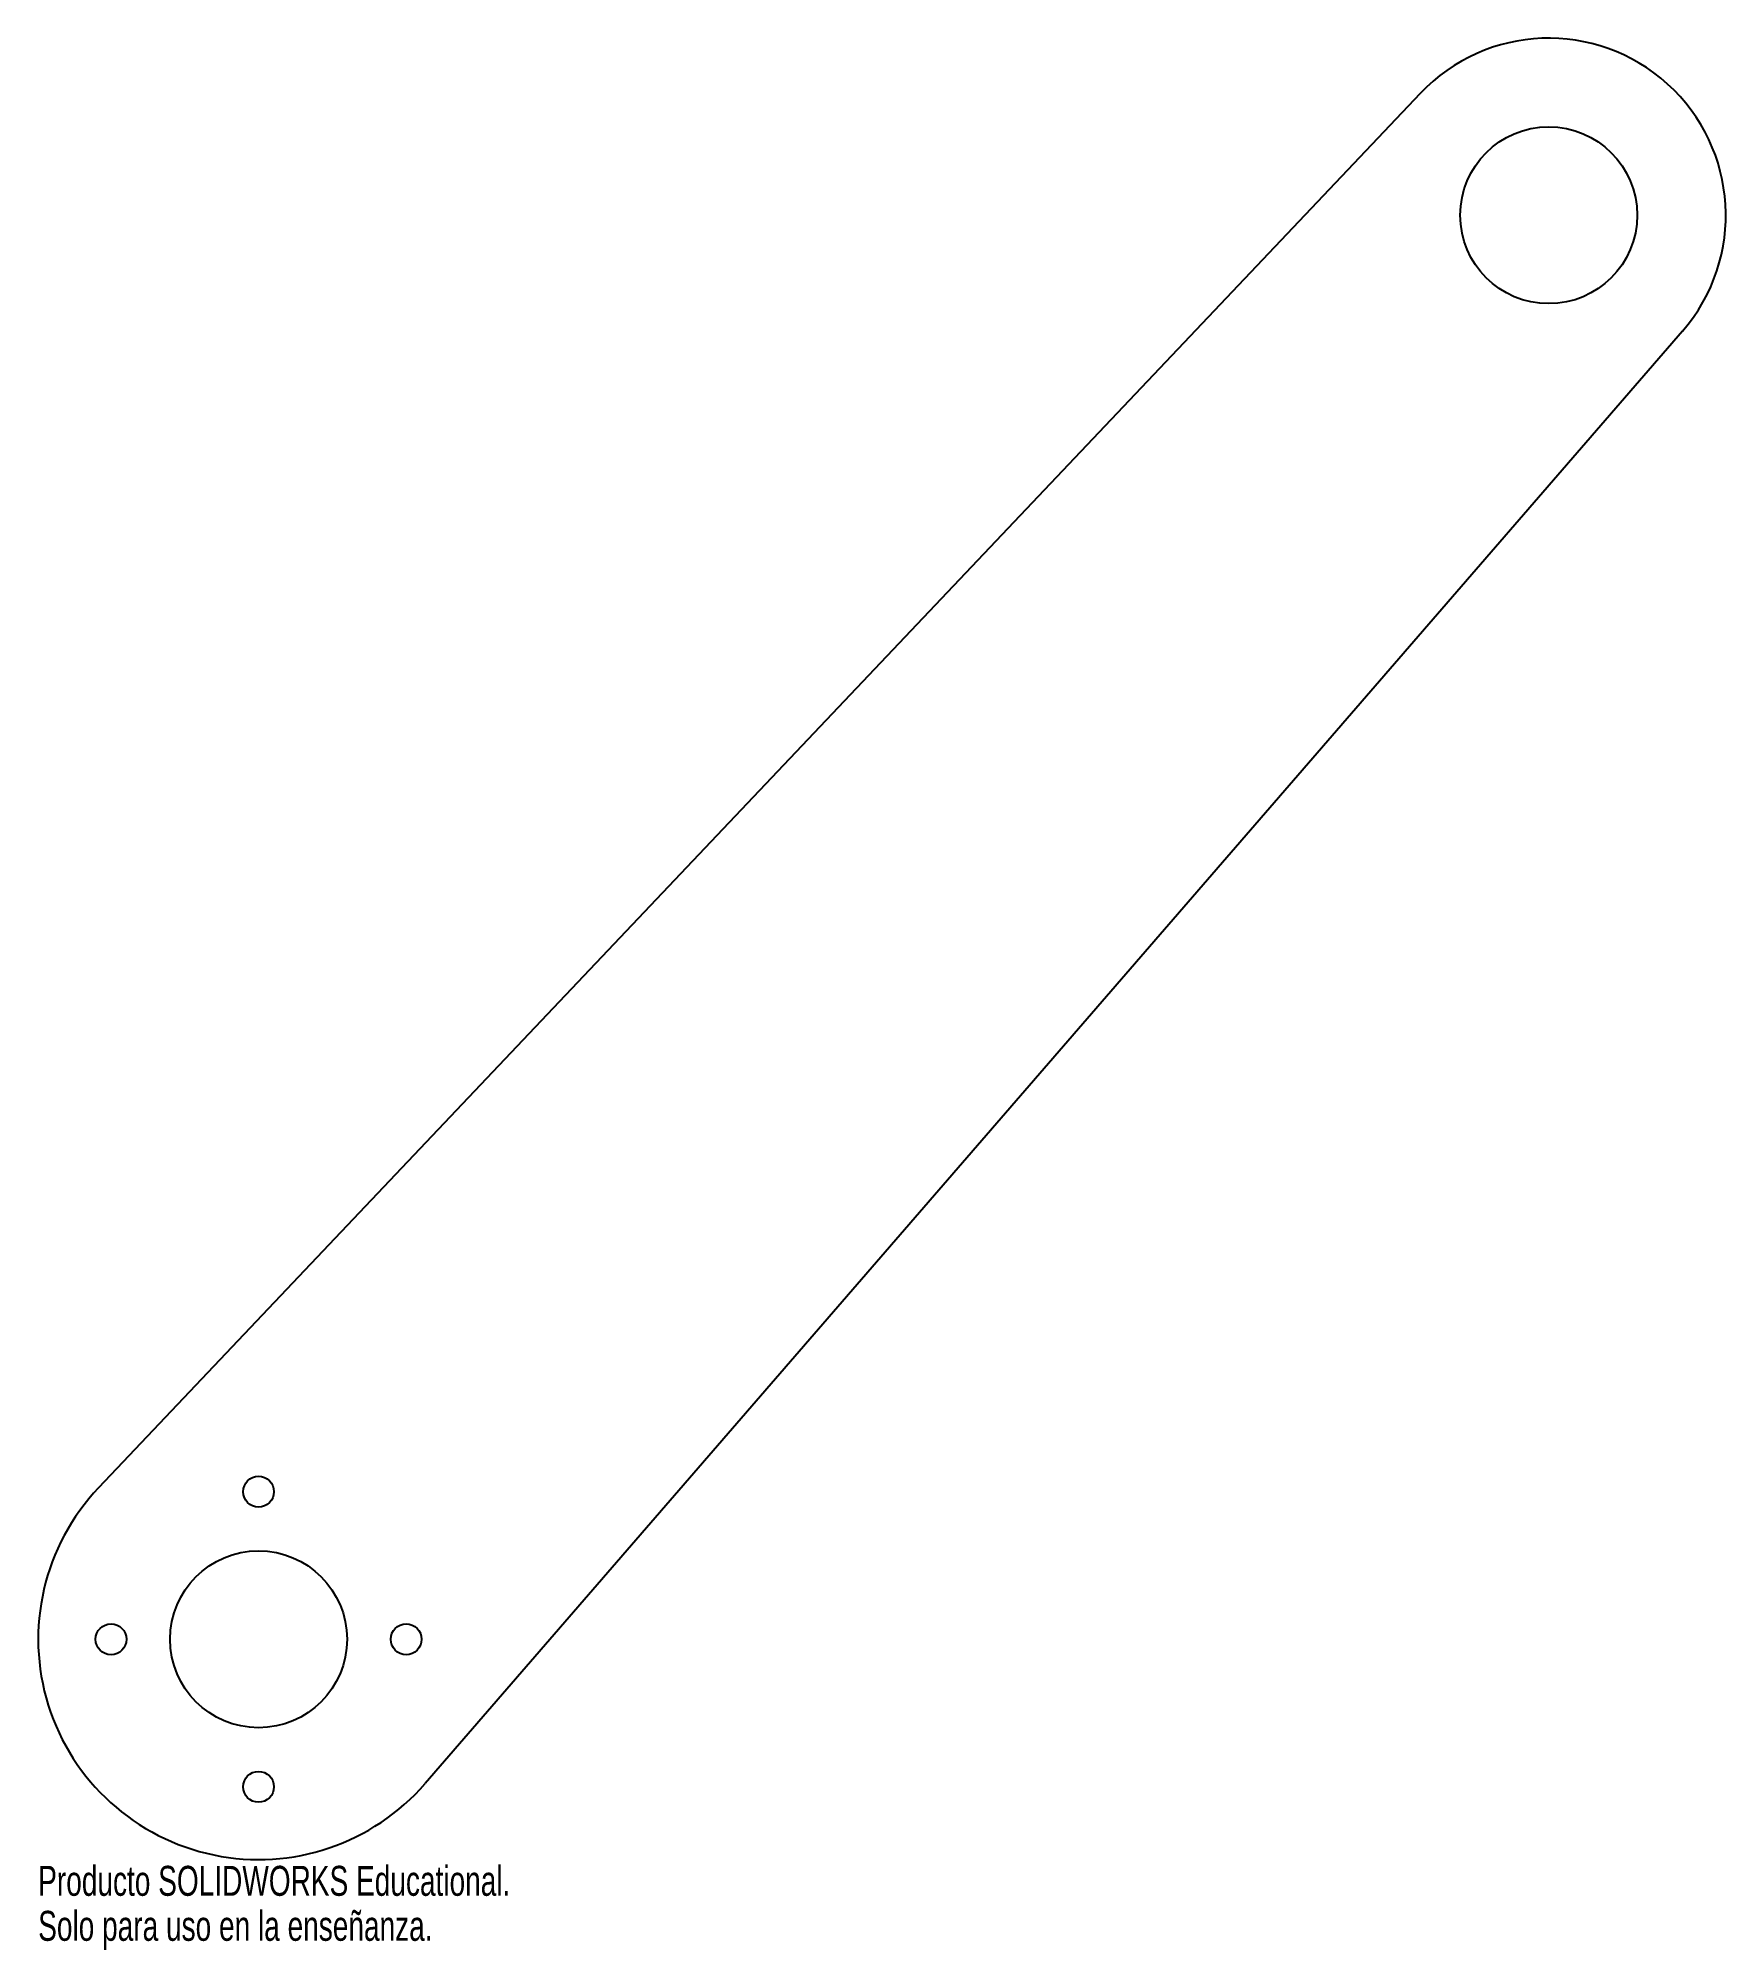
# Model space of a CAD drawing. Header units: inches. Extents: x 8.5 to 19.3, y 2 to 14.2.
import ezdxf

# ---------------------------------------------------------------- set-up
doc = ezdxf.new("R2010")
doc.units = ezdxf.units.IN
doc.header["$MEASUREMENT"] = 0
doc.styles.add('SLDTEXTSTYLE0', font='TXT', dxfattribs={"width": 0.7})

msp = doc.modelspace()

# ---------------------------------------------------------------- linework, layer by layer
at = {"color": 7, "linetype": 'Continuous', "lineweight": 25}
for p, q in [((17.323, 13.824), (8.927, 4.963)), ((18.99, 12.314), (11.002, 3.084))]:
    msp.add_line(p, q, dxfattribs=at)
for centre, radius in [((18.14, 13.05), 0.562), ((9.943, 4.938), 0.098), ((9.943, 4), 0.562), ((9.006, 4), 0.098), ((10.881, 4), 0.098), ((9.943, 3.062), 0.098)]:
    msp.add_circle(centre, radius, dxfattribs=at)
for centre, radius, start, end in [((18.14, 13.05), 1.125, 319.1232, 136.5421), ((9.943, 4), 1.4, 136.5421, 319.1232)]:
    msp.add_arc(centre, radius, start, end, dxfattribs=at)

# ---------------------------------------------------------------- texts
at = {"color": 7, "linetype": 'Continuous', "char_height": 0.1903, "attachment_point": 1, "style": 'SLDTEXTSTYLE0'}
for s, insert in [('Producto SOLIDWORKS Educational.', (8.543, 2.56)), ('Solo para uso en la enseñanza.', (8.543, 2.274))]:
    msp.add_mtext(s, dxfattribs=dict(at, insert=insert))

doc.saveas('drawing.dxf')
